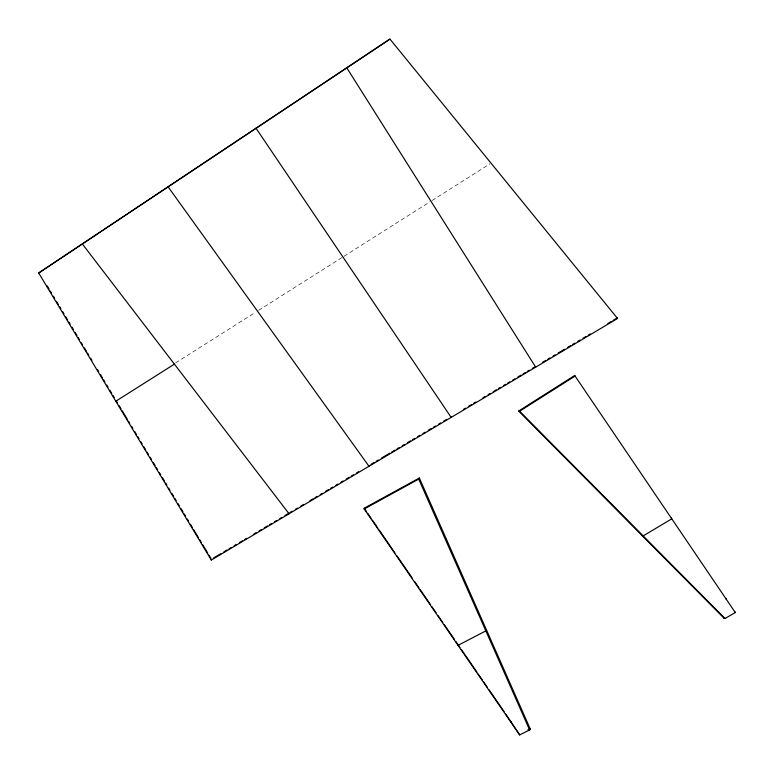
<?xml version="1.0" encoding="UTF-8"?>
<svg xmlns="http://www.w3.org/2000/svg" width="774" height="774" viewBox="0 0 774 774"><rect width="100%" height="100%" fill="white"/><g stroke="black" fill="none" stroke-linecap="round" stroke-linejoin="round"><path stroke-width="0.58" stroke-dasharray="3.87 2.9" d="M175.63 362.88L255.555 312.27M258.593 310.355L341.982 257.548M344.014 256.262L429.996 201.821M432.027 200.543L490.058 163.798"/><path stroke-width="1.16" d="M289.137 513.036L289.07 513.791L82.344 243.955L82.683 243.471M613.076 320.388L617.217 317.921L617.546 318.472L211.292 560.037L211.447 559.244M256.001 128.184L451.174 417.399L451.048 416.751M486.382 629.717L485.84 630.916L458.024 645.332L457.908 644.471M168.016 186.718L368.995 466.267L368.975 465.561M364.225 508.982L418.705 479.116L419.353 478.003L530.113 728.692L529.629 729.94L519.664 734.913L364.225 508.982L364.206 508.237L419.353 478.003M211.292 560.037L38.7 272.99L389.951 39.087L617.546 318.472M38.7 272.99L389.951 39.087M518.677 411.033L574.685 375.496L735.3 612.573L724.977 618.494L723.874 618.058L518.677 411.033L519.606 411.226L724.977 618.494M519.606 411.226L574.956 376.116L574.685 375.496M174.411 364.128L115.81 401.232L116.09 400.584L117.329 402.644M213.518 558.015L220.774 553.7M223.88 551.852L226.985 550.004M229.056 548.766L231.126 547.537M234.232 545.689L236.312 544.461M239.418 542.613L242.523 540.765M244.594 539.526L246.664 538.298M253.92 533.983L255.991 532.754M259.096 530.906L261.167 529.677M264.273 527.829L267.388 525.972M269.458 524.743L271.529 523.514M274.635 521.666L276.705 520.428M279.811 518.58L281.881 517.351M284.996 515.503L288.102 513.655M290.173 512.427L292.243 511.188M295.358 509.34L297.429 508.102M300.544 506.254L303.65 504.406M309.871 500.71L312.986 498.853M315.057 497.624L317.127 496.386M320.243 494.538L322.313 493.309M325.428 491.461L328.534 489.603M330.614 488.375L332.685 487.136M335.79 485.288L337.87 484.06M340.976 482.212L343.056 480.973M346.162 479.125L349.277 477.277M351.348 476.039L353.418 474.81M356.533 472.962L358.604 471.724M371.046 464.323L374.171 462.465M376.241 461.236L378.322 459.998M381.437 458.14L389.748 453.196M391.828 451.968L394.943 450.11M397.023 448.872L399.103 447.643M402.219 445.785L404.299 444.547M407.414 442.699L410.53 440.841M412.61 439.603L414.68 438.374M417.805 436.517L419.876 435.278M423.001 433.43L425.071 432.192M428.186 430.344L431.312 428.486M433.382 427.248L435.462 426.01M438.577 424.162L440.658 422.923M443.773 421.075L446.888 419.218M463.403 409.398L465.455 408.179M468.551 406.34L471.637 404.502M473.698 403.273L475.749 402.054M482.957 397.768L485.017 396.54M488.104 394.711L490.165 393.482M493.251 391.644L496.337 389.806M498.398 388.587L500.459 387.358M503.545 385.52L505.606 384.301M507.667 383.072L509.718 381.853M512.814 380.015L514.865 378.786M517.951 376.957L521.047 375.119M523.098 373.89L525.159 372.671M527.22 371.443L529.281 370.224M532.367 368.385L534.428 367.157M542.7 362.242L545.805 360.394M547.876 359.165L549.946 357.927M553.052 356.079L555.122 354.85M558.218 353.002L564.43 349.316M567.536 347.468L570.641 345.62M572.712 344.391L574.782 343.153M577.888 341.315L579.958 340.076M583.064 338.238L586.17 336.39M588.24 335.152L590.301 333.923M607.9 323.464L611.005 321.616M527.974 729.756L530.093 728.702L529.629 729.94L418.705 479.116M642.12 535.569L643.155 535.918L671.745 518.841L671.377 518.096M723.874 618.058L724.899 618.416M364.206 508.237L366.257 511.217M367.631 513.21L371.046 518.183M372.41 520.167L377.886 528.129M379.25 530.113L394.982 552.984M397.033 555.964L412.087 577.849M414.816 581.825L418.928 587.795M420.292 589.778L430.547 604.697M431.921 606.69L436.023 612.65M438.074 615.64L442.863 622.596M444.228 624.589L454.493 639.498M455.857 641.491L459.95 647.432M461.304 649.415L476.929 672.122M478.284 674.096L482.357 680.017M483.721 682L487.117 686.935M489.149 689.895L504.097 711.616M505.451 713.589L519.664 734.913M47.166 285.896L49.023 289.002M50.271 291.063L51.51 293.133M53.377 296.229L54.615 298.3M56.483 301.396L58.34 304.501M59.588 306.562L60.827 308.632M62.684 311.728L63.932 313.799M65.79 316.895L67.657 319.991M68.896 322.061L70.144 324.132M72.001 327.228L73.24 329.289M75.107 332.394L76.974 335.49M78.213 337.561L79.451 339.622M81.318 342.727L82.557 344.788M84.424 347.894L86.282 350.99M87.53 353.06L88.768 355.121M90.635 358.217L91.874 360.287M97.466 369.585L98.704 371.655M100.562 374.751L102.429 377.847M103.668 379.918L104.916 381.988M106.773 385.084L108.021 387.155M109.879 390.251L111.746 393.347M112.985 395.417L114.223 397.478M119.186 405.731L121.044 408.827M122.282 410.888L127.236 419.131M128.474 421.182L129.713 423.243M131.57 426.339L132.809 428.399M134.666 431.486L136.524 434.582M137.762 436.642L139.001 438.703M140.858 441.79L142.097 443.85M143.954 446.946L145.812 450.033M147.05 452.093L148.289 454.154M150.146 457.25L151.385 459.311M153.242 462.397L155.1 465.484M156.338 467.544L157.577 469.605M159.434 472.701L160.673 474.762M162.53 477.848L164.388 480.944M165.626 483.005L166.865 485.066M168.722 488.152L169.961 490.213M171.818 493.309L173.676 496.395M174.914 498.456L176.153 500.517M178.01 503.613L179.249 505.674M181.106 508.76L182.964 511.846M184.202 513.907L185.441 515.968M187.298 519.064L188.537 521.125M190.394 524.211L192.252 527.307M193.49 529.368L198.444 537.611M199.682 539.671L201.54 542.758M202.778 544.819L207.732 553.062M208.97 555.122L210.828 558.209M734.874 611.75L735.3 612.573M726.012 598.67L726.428 599.482M535.453 366.547L535.685 367.147L346.762 67.812M510.888 721.494L511.053 722.403"/></g></svg>
